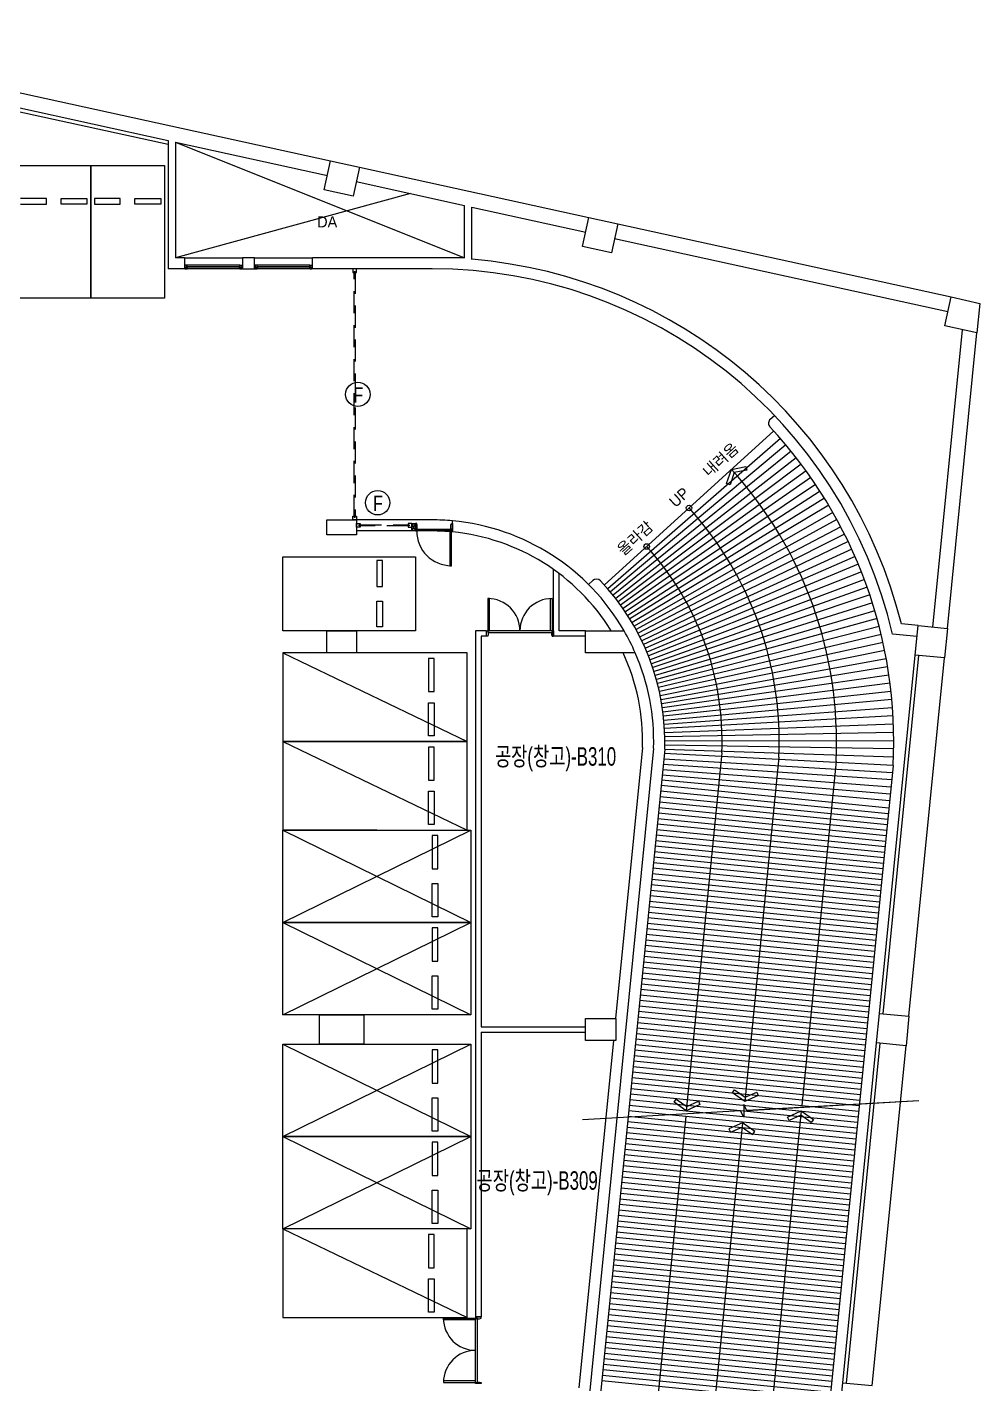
# Model space of a CAD drawing. Header units: millimetres. Extents: x 43806 to 399860, y -65551 to 59129.
# Drawn here: x 99265 to 125069, y -46069 to -9331 of the extents above; entities that cross this region are included whole.
import ezdxf
from ezdxf.enums import TextEntityAlignment as Align

# ---------------------------------------------------------------- set-up
doc = ezdxf.new("R2010")
doc.units = ezdxf.units.MM
doc.header["$LTSCALE"] = 400
doc.header["$MEASUREMENT"] = 0
doc.linetypes.add('광-XR-PLAN$0$HID', pattern=[2.3, 1.5, -0.8])
doc.layers.add('A', color=8, linetype='CONTINUOUS', lineweight=0)
doc.layers.add('만공차등 배관', color=4, linetype='CONTINUOUS')
doc.styles.add('CS', font='', dxfattribs={"height": 300})
doc.styles.add('HY울릉도M', font='')
doc.styles.get('CS').set_extended_font_data('HYwulM')
doc.styles.get('HY울릉도M').set_extended_font_data('HY울릉도M')

msp = doc.modelspace()

# ---------------------------------------------------------------- linework, layer by layer
at = {"layer": 'A', "ltscale": 2}
for p, q in [((90963, -9331), (107481, -12953)), ((98986, -11500), (103086, -12399)), ((98986, -11602), (103086, -12501)), ((103286, -12443), (107396, -13344)), ((103286, -12443), (111111, -15574)), ((108263, -13124), (114481, -14488)), ((108177, -13515), (111111, -14158)), ((109644, -13837), (103286, -15574)), ((111111, -15574), (111111, -14158)), ((111311, -14202), (114396, -14879)), ((111311, -15619), (111311, -14202)), ((115263, -14659), (124288, -16638)), ((115177, -15050), (124202, -17029)), ((103526, -15574), (103286, -15574)), ((103526, -15574), (103526, -15874)), ((103526, -15574), (105096, -15574)), ((105426, -15574), (105096, -15574)), ((105096, -15574), (105096, -15874)), ((105426, -15574), (106996, -15574)), ((105426, -15874), (105426, -15574)), ((111111, -15574), (106996, -15574)), ((106996, -15874), (106996, -15574)), ((103526, -15874), (103086, -15874)), ((105096, -15874), (105426, -15874)), ((110236, -15874), (106996, -15874)), ((123796, -25576), (124597, -17525)), ((124194, -25616), (124990, -17612)), ((119394, -19944), (119503, -19844)), ((114898, -24437), (119486, -20266)), ((119670, -20473), (114991, -24541)), ((119814, -20643), (115064, -24626)), ((119956, -20815), (115135, -24713)), ((120095, -20989), (115205, -24801)), ((120231, -21167), (115273, -24891)), ((120363, -21346), (115340, -24981)), ((120492, -21528), (115405, -25073)), ((120618, -21712), (115469, -25166)), ((120741, -21899), (115531, -25259)), ((120860, -22087), (115591, -25355)), ((120976, -22278), (115649, -25451)), ((107386, -22674), (108186, -22674)), ((107386, -23074), (107386, -22674)), ((110236, -22674), (108186, -22674)), ((108186, -22674), (108186, -23074)), ((110786, -23001), (110786, -22700)), ((121088, -22471), (115706, -25548)), ((121197, -22665), (115761, -25646)), ((108186, -23074), (107386, -23074)), ((110236, -22974), (108186, -22974)), ((121303, -22862), (115814, -25745)), ((121405, -23060), (115865, -25845)), ((121503, -23261), (115915, -25946)), ((121598, -23463), (115963, -26048)), ((121689, -23666), (116009, -26150)), ((121777, -23872), (116053, -26254)), ((113521, -25824), (113521, -24016)), ((113671, -25674), (113671, -24126)), ((121861, -24078), (116095, -26358)), ((114469, -24421), (114584, -24317)), ((121941, -24286), (116135, -26463)), ((122017, -24496), (116174, -26569)), ((122090, -24707), (116211, -26675)), ((122159, -24919), (116245, -26782)), ((122224, -25133), (116278, -26889)), ((122285, -25347), (116309, -26997)), ((107386, -25674), (108186, -25674)), ((107386, -26274), (107386, -25674)), ((108186, -25674), (108186, -26274)), ((111411, -25674), (111411, -44254)), ((111701, -25674), (111411, -25674)), ((111701, -25674), (111701, -25824)), ((113521, -25674), (113521, -25824)), ((114386, -25674), (113671, -25674)), ((114386, -25674), (115433, -25674)), ((114386, -26274), (114386, -25674)), ((122343, -25563), (116338, -27106)), ((123398, -25537), (122944, -25492)), ((111561, -25824), (111561, -36399)), ((111701, -25824), (111561, -25824)), ((114386, -25824), (113521, -25824)), ((122397, -25779), (116365, -27215)), ((122446, -25997), (116390, -27325)), ((123368, -25835), (122702, -25769)), ((106186, -26274), (111186, -28674)), ((108186, -26274), (107386, -26274)), ((115735, -26274), (114386, -26274)), ((122492, -26215), (116413, -27435)), ((122534, -26434), (116434, -27545)), ((122353, -36037), (123318, -26333)), ((122453, -36047), (123418, -26343)), ((123149, -36116), (124114, -26412)), ((123318, -26333), (123313, -26332)), ((122572, -26654), (116454, -27656)), ((122606, -26875), (116471, -27767)), ((122636, -27096), (116486, -27879)), ((122662, -27317), (116499, -27990)), ((122685, -27539), (116510, -28102)), ((122703, -27762), (116520, -28214)), ((122717, -27984), (116527, -28327)), ((122728, -28207), (116532, -28439)), ((122734, -28430), (116535, -28551)), ((122736, -28653), (116536, -28664)), ((106186, -28674), (111186, -31074)), ((116234, -28860), (113979, -51523)), ((116533, -28879), (114278, -51553)), ((115934, -28840), (115204, -36174)), ((122720, -29323), (116521, -29001)), ((122729, -29100), (116532, -28889)), ((122735, -28877), (116536, -28776)), ((116492, -29288), (122681, -29707)), ((116507, -29145), (122700, -29515)), ((122720, -29323), (120404, -52604)), ((122624, -30283), (116450, -29718)), ((116464, -29575), (122643, -30091)), ((116478, -29431), (122662, -29899)), ((116421, -30011), (122590, -30624)), ((116435, -29861), (122605, -30475)), ((116376, -30458), (122546, -31072)), ((116391, -30309), (122560, -30923)), ((116406, -30160), (122575, -30774)), ((116346, -30757), (122516, -31371)), ((116361, -30608), (122531, -31221)), ((116302, -31205), (122471, -31818)), ((116317, -31055), (122486, -31669)), ((116331, -30906), (122501, -31520)), ((116272, -31503), (122442, -32117)), ((116287, -31354), (122456, -31968)), ((116228, -31951), (122397, -32565)), ((116242, -31802), (122412, -32415)), ((116257, -31652), (122427, -32266)), ((116198, -32249), (122367, -32863)), ((116213, -32100), (122382, -32714)), ((116153, -32697), (122323, -33311)), ((116168, -32548), (122338, -33162)), ((116183, -32399), (122353, -33012)), ((116124, -32996), (122293, -33610)), ((116138, -32847), (122308, -33460)), ((116094, -33294), (122263, -33908)), ((116109, -33145), (122278, -33759)), ((116049, -33742), (122219, -34356)), ((116064, -33593), (122234, -34207)), ((116079, -33444), (122249, -34057)), ((116020, -34041), (122189, -34654)), ((116034, -33891), (122204, -34505)), ((115975, -34488), (122145, -35102)), ((115990, -34339), (122160, -34953)), ((116005, -34190), (122174, -34804)), ((115945, -34787), (122115, -35401)), ((115960, -34638), (122130, -35251)), ((115901, -35235), (122070, -35848)), ((115916, -35086), (122085, -35699)), ((115931, -34936), (122100, -35550)), ((115871, -35533), (122041, -36147)), ((115886, -35384), (122056, -35998)), ((115827, -35981), (121996, -36595)), ((115841, -35832), (122011, -36446)), ((115856, -35683), (122026, -36296)), ((107186, -36074), (108386, -36074)), ((107186, -36874), (107186, -36074)), ((108386, -36074), (108386, -36874)), ((114386, -36174), (115206, -36174)), ((114386, -36774), (114386, -36174)), ((115206, -36174), (115206, -36774)), ((115797, -36280), (121966, -36893)), ((115812, -36130), (121981, -36744)), ((111561, -36399), (114386, -36399)), ((111561, -36549), (111561, -44254)), ((111561, -36549), (114386, -36549)), ((115752, -36727), (121922, -37341)), ((115767, -36578), (121937, -37192)), ((115782, -36429), (121952, -37043)), ((108386, -36874), (107186, -36874)), ((115145, -36774), (114210, -46174)), ((115206, -36774), (114386, -36774)), ((115723, -37026), (121892, -37640)), ((115738, -36877), (121907, -37490)), ((121358, -46037), (122274, -36833)), ((121458, -46047), (122373, -36843)), ((122155, -46116), (123070, -36912)), ((115693, -37324), (121863, -37938)), ((115708, -37175), (121877, -37789)), ((115648, -37772), (121818, -38386)), ((115663, -37623), (121833, -38237)), ((115678, -37474), (121848, -38087)), ((115619, -38071), (121788, -38684)), ((115634, -37922), (121803, -38535)), ((115574, -38519), (121744, -39132)), ((115589, -38369), (121759, -38983)), ((115604, -38220), (121773, -38834)), ((115545, -38817), (121714, -39431)), ((115559, -38668), (121729, -39282)), ((115500, -39265), (121670, -39879)), ((115515, -39116), (121684, -39729)), ((115530, -38966), (121699, -39580)), ((115470, -39563), (121640, -40177)), ((115485, -39414), (121655, -40028)), ((115426, -40011), (121595, -40625)), ((115441, -39862), (121610, -40476)), ((115455, -39713), (121625, -40326)), ((115396, -40310), (121566, -40923)), ((115411, -40160), (121580, -40774)), ((115352, -40758), (121521, -41371)), ((115366, -40608), (121536, -41222)), ((115381, -40459), (121551, -41073)), ((115322, -41056), (121491, -41670)), ((115337, -40907), (121506, -41520)), ((115277, -41504), (121447, -42118)), ((115292, -41355), (121462, -41968)), ((115307, -41205), (121477, -41819)), ((106186, -41874), (111186, -44274)), ((115248, -41802), (121417, -42416)), ((115262, -41653), (121432, -42267)), ((115218, -42101), (121387, -42715)), ((115233, -41952), (121402, -42565)), ((115173, -42549), (121343, -43162)), ((115188, -42399), (121358, -43013)), ((115203, -42250), (121373, -42864)), ((115144, -42847), (121313, -43461)), ((115158, -42698), (121328, -43312)), ((115099, -43295), (121269, -43909)), ((115114, -43146), (121284, -43759)), ((115129, -42996), (121298, -43610)), ((115069, -43594), (121239, -44207)), ((115084, -43444), (121254, -44058)), ((115025, -44041), (121194, -44655)), ((115040, -43892), (121209, -44506)), ((115055, -43743), (121224, -44356)), ((111561, -44254), (111411, -44254)), ((114995, -44340), (121165, -44954)), ((115010, -44191), (121180, -44804)), ((114951, -44788), (121120, -45401)), ((114965, -44638), (121135, -45252)), ((114980, -44489), (121150, -45103)), ((114921, -45086), (121090, -45700)), ((114936, -44937), (121105, -45551)), ((114876, -45534), (121046, -46148)), ((114891, -45385), (121061, -45998)), ((114906, -45235), (121076, -45849)), ((114847, -45832), (121016, -46446)), ((114862, -45683), (121031, -46297)), ((114832, -45982), (121001, -46595))]:
    msp.add_line(p, q, dxfattribs=at)
at = {"layer": 'A'}
for p, q in [((103086, -12399), (103086, -15874)), ((103286, -12443), (103286, -15574)), ((98986, -13074), (100986, -13074)), ((100986, -13074), (100986, -16674)), ((100986, -13074), (102986, -13074)), ((100986, -16674), (100986, -13074)), ((102986, -13074), (102986, -16674)), ((99786, -13974), (99086, -13974)), ((99086, -14124), (99786, -14124)), ((99786, -14124), (99786, -13974)), ((100186, -14124), (100186, -13974)), ((100186, -13974), (100886, -13974)), ((100886, -14124), (100186, -14124)), ((100886, -13974), (100886, -14124)), ((101786, -13974), (101086, -13974)), ((101086, -13974), (101086, -14124)), ((101086, -14124), (101786, -14124)), ((101786, -14124), (101786, -13974)), ((102186, -14124), (102186, -13974)), ((102186, -13974), (102886, -13974)), ((102886, -14124), (102186, -14124)), ((102886, -13974), (102886, -14124)), ((103596, -15774), (103536, -15774)), ((103536, -15774), (103536, -15836)), ((103538, -15777), (103538, -15833)), ((103593, -15776), (103539, -15776)), ((103594, -15833), (103594, -15777)), ((105026, -15774), (103596, -15774)), ((103596, -15836), (103596, -15774)), ((105026, -15836), (105026, -15774)), ((105026, -15774), (105086, -15774)), ((105028, -15833), (105028, -15777)), ((105029, -15776), (105083, -15776)), ((105084, -15777), (105084, -15833)), ((105086, -15774), (105086, -15836)), ((105496, -15774), (105436, -15774)), ((105436, -15774), (105436, -15836)), ((105438, -15777), (105438, -15833)), ((105493, -15776), (105439, -15776)), ((105494, -15833), (105494, -15777)), ((106926, -15774), (105496, -15774)), ((105496, -15836), (105496, -15774)), ((106926, -15836), (106926, -15774)), ((106926, -15774), (106986, -15774)), ((106928, -15833), (106928, -15777)), ((106929, -15776), (106983, -15776)), ((106984, -15777), (106984, -15833)), ((106986, -15774), (106986, -15836)), ((103535, -15862), (103534, -15862)), ((103534, -15862), (103534, -15862)), ((103534, -15862), (103534, -15863)), ((103534, -15863), (103534, -15863)), ((103534, -15863), (103535, -15863)), ((103537, -15863), (103535, -15862)), ((103535, -15863), (103536, -15864)), ((103556, -15836), (103536, -15836)), ((103536, -15836), (103536, -15862)), ((103536, -15836), (103564, -15836)), ((103536, -15862), (103556, -15862)), ((103536, -15866), (103536, -15864)), ((103536, -15864), (103536, -15864)), ((103539, -15866), (103536, -15866)), ((103538, -15867), (103536, -15867)), ((103536, -15867), (103536, -15874)), ((103536, -15874), (103596, -15874)), ((103538, -15864), (103537, -15863)), ((103555, -15838), (103538, -15838)), ((103538, -15838), (103538, -15861)), ((103538, -15861), (103555, -15861)), ((103539, -15864), (103538, -15864)), ((103538, -15864), (103538, -15864)), ((103538, -15869), (103538, -15867)), ((103538, -15870), (103538, -15869)), ((103538, -15869), (103538, -15869)), ((103539, -15834), (103593, -15834)), ((103540, -15862), (103539, -15862)), ((103539, -15862), (103539, -15864)), ((103539, -15864), (103539, -15864)), ((103539, -15870), (103539, -15866)), ((103540, -15863), (103540, -15862)), ((103540, -15862), (103540, -15862)), ((103541, -15863), (103540, -15863)), ((103542, -15862), (103541, -15863)), ((103541, -15863), (103541, -15863)), ((103543, -15863), (103542, -15862)), ((103542, -15862), (103542, -15862)), ((103542, -15862), (103542, -15862)), ((103544, -15869), (103542, -15869)), ((103542, -15869), (103542, -15870)), ((103545, -15863), (103543, -15863)), ((103543, -15863), (103543, -15863)), ((103543, -15863), (103543, -15863)), ((103544, -15870), (103543, -15870)), ((103543, -15870), (103543, -15870)), ((103544, -15864), (103545, -15864)), ((103544, -15864), (103544, -15869)), ((103544, -15872), (103544, -15870)), ((103564, -15872), (103544, -15872)), ((103545, -15864), (103545, -15863)), ((103555, -15861), (103555, -15838)), ((103556, -15862), (103556, -15836)), ((103576, -15855), (103559, -15855)), ((103561, -15854), (103561, -15854)), ((103561, -15855), (103561, -15855)), ((103561, -15855), (103561, -15855)), ((103561, -15855), (103561, -15855)), ((103561, -15856), (103561, -15856)), ((103565, -15849), (103563, -15849)), ((103563, -15849), (103563, -15860)), ((103563, -15857), (103563, -15853)), ((103563, -15853), (103573, -15853)), ((103563, -15856), (103573, -15856)), ((103565, -15856), (103564, -15853)), ((103564, -15856), (103564, -15854)), ((103565, -15837), (103565, -15858)), ((103565, -15859), (103565, -15849)), ((103568, -15859), (103565, -15859)), ((103565, -15862), (103565, -15871)), ((103566, -15856), (103566, -15854)), ((103567, -15856), (103567, -15853)), ((103568, -15858), (103568, -15837)), ((103570, -15849), (103568, -15849)), ((103568, -15849), (103568, -15859)), ((103568, -15856), (103568, -15854)), ((103568, -15871), (103568, -15862)), ((103569, -15836), (103596, -15836)), ((103569, -15856), (103569, -15853)), ((103569, -15861), (103569, -15861)), ((103589, -15872), (103569, -15872)), ((103570, -15860), (103570, -15849)), ((103570, -15856), (103570, -15854)), ((103571, -15856), (103571, -15853)), ((103573, -15856), (103572, -15854)), ((103575, -15855), (103573, -15853)), ((103573, -15856), (103575, -15855)), ((103594, -15866), (103589, -15866)), ((103589, -15866), (103589, -15867)), ((103589, -15867), (103596, -15867)), ((103590, -15870), (103589, -15870)), ((103589, -15870), (103589, -15872)), ((103590, -15870), (103590, -15870)), ((103591, -15857), (103608, -15857)), ((103592, -15857), (103594, -15856)), ((103594, -15859), (103592, -15857)), ((103604, -15856), (103594, -15856)), ((103594, -15859), (103595, -15856)), ((103604, -15859), (103594, -15859)), ((103595, -15867), (103594, -15869)), ((103594, -15869), (103595, -15869)), ((103595, -15860), (103595, -15865)), ((103596, -15860), (103595, -15860)), ((103596, -15867), (103595, -15867)), ((103595, -15869), (103595, -15870)), ((105011, -15819), (103596, -15819)), ((103596, -15819), (103596, -15833)), ((103612, -15819), (103596, -15819)), ((103596, -15833), (103598, -15833)), ((103598, -15850), (103596, -15850)), ((103596, -15850), (103596, -15864)), ((103596, -15858), (103596, -15856)), ((103596, -15867), (103596, -15860)), ((103596, -15864), (103612, -15864)), ((103596, -15874), (103596, -15867)), ((105026, -15874), (103596, -15874)), ((103597, -15859), (103597, -15856)), ((103598, -15833), (103598, -15820)), ((103598, -15820), (103603, -15820)), ((103598, -15863), (103598, -15850)), ((103598, -15858), (103598, -15856)), ((103603, -15863), (103598, -15863)), ((103599, -15859), (103599, -15856)), ((103600, -15858), (103601, -15856)), ((103601, -15859), (103602, -15856)), ((103602, -15858), (103603, -15856)), ((103603, -15820), (103603, -15863)), ((103603, -15859), (103604, -15856)), ((103604, -15863), (103604, -15820)), ((103604, -15820), (103610, -15820)), ((103604, -15859), (103604, -15855)), ((103610, -15863), (103604, -15863)), ((103606, -15856), (103606, -15856)), ((103606, -15858), (103606, -15857)), ((103606, -15857), (103606, -15857)), ((103606, -15858), (103606, -15858)), ((103606, -15858), (103606, -15859)), ((103610, -15820), (103610, -15823)), ((103610, -15823), (103612, -15823)), ((103612, -15860), (103610, -15860)), ((103610, -15860), (103610, -15863)), ((103612, -15823), (103612, -15819)), ((103612, -15864), (103612, -15860)), ((105011, -15864), (103612, -15864)), ((105011, -15823), (105011, -15819)), ((105011, -15819), (105026, -15819)), ((105013, -15823), (105011, -15823)), ((105011, -15864), (105011, -15860)), ((105011, -15860), (105013, -15860)), ((105026, -15864), (105011, -15864)), ((105018, -15820), (105013, -15820)), ((105013, -15820), (105013, -15823)), ((105013, -15860), (105013, -15863)), ((105013, -15863), (105018, -15863)), ((105032, -15857), (105015, -15857)), ((105017, -15856), (105017, -15856)), ((105017, -15858), (105017, -15857)), ((105017, -15857), (105017, -15857)), ((105017, -15858), (105017, -15858)), ((105017, -15858), (105017, -15859)), ((105018, -15863), (105018, -15820)), ((105018, -15859), (105018, -15855)), ((105018, -15856), (105028, -15856)), ((105018, -15859), (105028, -15859)), ((105020, -15859), (105019, -15856)), ((105025, -15820), (105020, -15820)), ((105020, -15820), (105020, -15863)), ((105021, -15858), (105020, -15856)), ((105020, -15863), (105025, -15863)), ((105022, -15859), (105021, -15856)), ((105023, -15858), (105022, -15856)), ((105024, -15859), (105023, -15856)), ((105025, -15858), (105024, -15856)), ((105025, -15833), (105025, -15820)), ((105026, -15833), (105025, -15833)), ((105025, -15863), (105025, -15850)), ((105025, -15850), (105026, -15850)), ((105026, -15819), (105026, -15833)), ((105054, -15836), (105026, -15836)), ((105026, -15850), (105026, -15864)), ((105027, -15858), (105026, -15856)), ((105026, -15859), (105026, -15856)), ((105026, -15867), (105026, -15860)), ((105026, -15860), (105027, -15860)), ((105034, -15867), (105026, -15867)), ((105026, -15874), (105026, -15867)), ((105026, -15867), (105028, -15867)), ((105086, -15874), (105026, -15874)), ((105027, -15860), (105027, -15865)), ((105030, -15857), (105028, -15856)), ((105028, -15859), (105028, -15856)), ((105028, -15859), (105030, -15857)), ((105028, -15866), (105034, -15866)), ((105028, -15867), (105028, -15869)), ((105028, -15869), (105028, -15869)), ((105028, -15869), (105028, -15870)), ((105083, -15834), (105029, -15834)), ((105033, -15870), (105033, -15870)), ((105033, -15870), (105034, -15870)), ((105034, -15866), (105034, -15867)), ((105034, -15870), (105034, -15872)), ((105034, -15872), (105054, -15872)), ((105047, -15855), (105064, -15855)), ((105048, -15855), (105050, -15853)), ((105050, -15856), (105048, -15855)), ((105060, -15853), (105050, -15853)), ((105050, -15856), (105051, -15854)), ((105060, -15856), (105050, -15856)), ((105051, -15856), (105052, -15853)), ((105052, -15856), (105053, -15854)), ((105053, -15860), (105053, -15849)), ((105053, -15849), (105055, -15849)), ((105053, -15856), (105054, -15853)), ((105054, -15856), (105055, -15854)), ((105054, -15861), (105054, -15861)), ((105055, -15858), (105055, -15837)), ((105055, -15849), (105055, -15859)), ((105055, -15859), (105058, -15859)), ((105055, -15871), (105055, -15862)), ((105056, -15856), (105056, -15853)), ((105056, -15856), (105057, -15854)), ((105058, -15837), (105058, -15858)), ((105058, -15859), (105058, -15849)), ((105058, -15849), (105060, -15849)), ((105058, -15856), (105058, -15853)), ((105058, -15862), (105058, -15871)), ((105086, -15836), (105059, -15836)), ((105059, -15856), (105059, -15854)), ((105059, -15872), (105079, -15872)), ((105060, -15849), (105060, -15860)), ((105060, -15857), (105060, -15853)), ((105061, -15854), (105061, -15854)), ((105061, -15855), (105061, -15855)), ((105061, -15855), (105062, -15855)), ((105061, -15855), (105062, -15855)), ((105061, -15856), (105061, -15856)), ((105066, -15862), (105066, -15836)), ((105066, -15836), (105086, -15836)), ((105086, -15862), (105066, -15862)), ((105068, -15838), (105085, -15838)), ((105068, -15861), (105068, -15838)), ((105085, -15861), (105068, -15861)), ((105078, -15864), (105078, -15863)), ((105078, -15863), (105079, -15863)), ((105079, -15864), (105078, -15864)), ((105079, -15863), (105080, -15863)), ((105079, -15864), (105079, -15869)), ((105079, -15869), (105081, -15869)), ((105079, -15872), (105079, -15870)), ((105079, -15870), (105080, -15870)), ((105080, -15863), (105081, -15862)), ((105080, -15863), (105080, -15863)), ((105080, -15870), (105080, -15870)), ((105081, -15862), (105081, -15862)), ((105081, -15862), (105081, -15862)), ((105081, -15862), (105082, -15863)), ((105081, -15869), (105081, -15870)), ((105082, -15863), (105083, -15862)), ((105082, -15863), (105082, -15863)), ((105082, -15863), (105082, -15863)), ((105083, -15862), (105083, -15862)), ((105083, -15862), (105083, -15862)), ((105083, -15862), (105084, -15864)), ((105084, -15864), (105084, -15864)), ((105084, -15864), (105085, -15864)), ((105084, -15870), (105084, -15866)), ((105084, -15866), (105086, -15866)), ((105084, -15869), (105085, -15867)), ((105085, -15869), (105084, -15869)), ((105085, -15838), (105085, -15861)), ((105085, -15864), (105086, -15863)), ((105085, -15864), (105085, -15864)), ((105085, -15867), (105086, -15867)), ((105085, -15870), (105085, -15869)), ((105086, -15836), (105086, -15862)), ((105086, -15863), (105088, -15862)), ((105086, -15866), (105086, -15864)), ((105086, -15864), (105087, -15864)), ((105086, -15867), (105086, -15874)), ((105088, -15863), (105087, -15864)), ((105088, -15862), (105089, -15862)), ((105089, -15863), (105088, -15863)), ((105089, -15862), (105089, -15862)), ((105089, -15862), (105089, -15863)), ((105089, -15863), (105089, -15863)), ((105435, -15862), (105434, -15862)), ((105434, -15862), (105434, -15862)), ((105434, -15862), (105434, -15863)), ((105434, -15863), (105434, -15863)), ((105434, -15863), (105435, -15863)), ((105437, -15863), (105435, -15862)), ((105435, -15863), (105436, -15864)), ((105456, -15836), (105436, -15836)), ((105436, -15836), (105436, -15862)), ((105436, -15836), (105464, -15836)), ((105436, -15862), (105456, -15862)), ((105436, -15866), (105436, -15864)), ((105436, -15864), (105436, -15864)), ((105439, -15866), (105436, -15866)), ((105438, -15867), (105436, -15867)), ((105436, -15867), (105436, -15874)), ((105436, -15874), (105496, -15874)), ((105438, -15864), (105437, -15863)), ((105455, -15838), (105438, -15838)), ((105438, -15838), (105438, -15861)), ((105438, -15861), (105455, -15861)), ((105439, -15864), (105438, -15864)), ((105438, -15864), (105438, -15864)), ((105438, -15869), (105438, -15867)), ((105438, -15870), (105438, -15869)), ((105438, -15869), (105438, -15869)), ((105439, -15834), (105493, -15834)), ((105440, -15862), (105439, -15862)), ((105439, -15862), (105439, -15864)), ((105439, -15864), (105439, -15864)), ((105439, -15870), (105439, -15866)), ((105440, -15863), (105440, -15862)), ((105440, -15862), (105440, -15862)), ((105441, -15863), (105440, -15863)), ((105442, -15862), (105441, -15863)), ((105441, -15863), (105441, -15863)), ((105443, -15863), (105442, -15862)), ((105442, -15862), (105442, -15862)), ((105442, -15862), (105442, -15862)), ((105444, -15869), (105442, -15869)), ((105442, -15869), (105442, -15870)), ((105445, -15863), (105443, -15863)), ((105443, -15863), (105443, -15863)), ((105443, -15863), (105443, -15863)), ((105444, -15870), (105443, -15870)), ((105443, -15870), (105443, -15870)), ((105444, -15864), (105445, -15864)), ((105444, -15864), (105444, -15869)), ((105444, -15872), (105444, -15870)), ((105464, -15872), (105444, -15872)), ((105445, -15864), (105445, -15863)), ((105455, -15861), (105455, -15838)), ((105456, -15862), (105456, -15836)), ((105476, -15855), (105459, -15855)), ((105461, -15854), (105461, -15854)), ((105461, -15855), (105461, -15855)), ((105461, -15855), (105461, -15855)), ((105461, -15855), (105461, -15855)), ((105461, -15856), (105461, -15856)), ((105465, -15849), (105463, -15849)), ((105463, -15849), (105463, -15860)), ((105463, -15857), (105463, -15853)), ((105463, -15853), (105473, -15853)), ((105463, -15856), (105473, -15856)), ((105465, -15856), (105464, -15853)), ((105464, -15856), (105464, -15854)), ((105465, -15837), (105465, -15858)), ((105465, -15859), (105465, -15849)), ((105468, -15859), (105465, -15859)), ((105465, -15862), (105465, -15871)), ((105466, -15856), (105466, -15854)), ((105467, -15856), (105467, -15853)), ((105468, -15858), (105468, -15837)), ((105470, -15849), (105468, -15849)), ((105468, -15849), (105468, -15859)), ((105468, -15856), (105468, -15854)), ((105468, -15871), (105468, -15862)), ((105469, -15836), (105496, -15836)), ((105469, -15856), (105469, -15853)), ((105469, -15861), (105469, -15861)), ((105489, -15872), (105469, -15872)), ((105470, -15860), (105470, -15849)), ((105470, -15856), (105470, -15854)), ((105471, -15856), (105471, -15853)), ((105473, -15856), (105472, -15854)), ((105475, -15855), (105473, -15853)), ((105473, -15856), (105475, -15855)), ((105494, -15866), (105489, -15866)), ((105489, -15866), (105489, -15867)), ((105489, -15867), (105496, -15867)), ((105490, -15870), (105489, -15870)), ((105489, -15870), (105489, -15872)), ((105490, -15870), (105490, -15870)), ((105491, -15857), (105508, -15857)), ((105492, -15857), (105494, -15856)), ((105494, -15859), (105492, -15857)), ((105504, -15856), (105494, -15856)), ((105494, -15859), (105495, -15856)), ((105504, -15859), (105494, -15859)), ((105495, -15867), (105494, -15869)), ((105494, -15869), (105495, -15869)), ((105495, -15860), (105495, -15865)), ((105496, -15860), (105495, -15860)), ((105496, -15867), (105495, -15867)), ((105495, -15869), (105495, -15870)), ((106911, -15819), (105496, -15819)), ((105496, -15819), (105496, -15833)), ((105512, -15819), (105496, -15819)), ((105496, -15833), (105498, -15833)), ((105498, -15850), (105496, -15850)), ((105496, -15850), (105496, -15864)), ((105496, -15858), (105496, -15856)), ((105496, -15867), (105496, -15860)), ((105496, -15864), (105512, -15864)), ((105496, -15874), (105496, -15867)), ((106926, -15874), (105496, -15874)), ((105497, -15859), (105497, -15856)), ((105498, -15833), (105498, -15820)), ((105498, -15820), (105503, -15820)), ((105498, -15863), (105498, -15850)), ((105498, -15858), (105498, -15856)), ((105503, -15863), (105498, -15863)), ((105499, -15859), (105499, -15856)), ((105500, -15858), (105501, -15856)), ((105501, -15859), (105502, -15856)), ((105502, -15858), (105503, -15856)), ((105503, -15820), (105503, -15863)), ((105503, -15859), (105504, -15856)), ((105504, -15863), (105504, -15820)), ((105504, -15820), (105510, -15820)), ((105504, -15859), (105504, -15855)), ((105510, -15863), (105504, -15863)), ((105506, -15856), (105506, -15856)), ((105506, -15858), (105506, -15857)), ((105506, -15857), (105506, -15857)), ((105506, -15858), (105506, -15858)), ((105506, -15858), (105506, -15859)), ((105510, -15820), (105510, -15823)), ((105510, -15823), (105512, -15823)), ((105512, -15860), (105510, -15860)), ((105510, -15860), (105510, -15863)), ((105512, -15823), (105512, -15819)), ((105512, -15864), (105512, -15860)), ((106911, -15864), (105512, -15864)), ((106911, -15823), (106911, -15819)), ((106911, -15819), (106926, -15819)), ((106913, -15823), (106911, -15823)), ((106911, -15864), (106911, -15860)), ((106911, -15860), (106913, -15860)), ((106926, -15864), (106911, -15864)), ((106918, -15820), (106913, -15820)), ((106913, -15820), (106913, -15823)), ((106913, -15860), (106913, -15863)), ((106913, -15863), (106918, -15863)), ((106932, -15857), (106915, -15857)), ((106917, -15856), (106917, -15856)), ((106917, -15858), (106917, -15857)), ((106917, -15857), (106917, -15857)), ((106917, -15858), (106917, -15858)), ((106917, -15858), (106917, -15859)), ((106918, -15863), (106918, -15820)), ((106918, -15859), (106918, -15855)), ((106918, -15856), (106928, -15856)), ((106918, -15859), (106928, -15859)), ((106920, -15859), (106919, -15856)), ((106925, -15820), (106920, -15820)), ((106920, -15820), (106920, -15863)), ((106921, -15858), (106920, -15856)), ((106920, -15863), (106925, -15863)), ((106922, -15859), (106921, -15856)), ((106923, -15858), (106922, -15856)), ((106924, -15859), (106923, -15856)), ((106925, -15858), (106924, -15856)), ((106925, -15833), (106925, -15820)), ((106926, -15833), (106925, -15833)), ((106925, -15863), (106925, -15850)), ((106925, -15850), (106926, -15850)), ((106926, -15819), (106926, -15833)), ((106954, -15836), (106926, -15836)), ((106926, -15850), (106926, -15864)), ((106927, -15858), (106926, -15856)), ((106926, -15859), (106926, -15856)), ((106926, -15867), (106926, -15860)), ((106926, -15860), (106927, -15860)), ((106934, -15867), (106926, -15867)), ((106926, -15874), (106926, -15867)), ((106926, -15867), (106928, -15867)), ((106986, -15874), (106926, -15874)), ((106927, -15860), (106927, -15865)), ((106930, -15857), (106928, -15856)), ((106928, -15859), (106928, -15856)), ((106928, -15859), (106930, -15857)), ((106928, -15866), (106934, -15866)), ((106928, -15867), (106928, -15869)), ((106928, -15869), (106928, -15869)), ((106928, -15869), (106928, -15870)), ((106983, -15834), (106929, -15834)), ((106933, -15870), (106933, -15870)), ((106933, -15870), (106934, -15870)), ((106934, -15866), (106934, -15867)), ((106934, -15870), (106934, -15872)), ((106934, -15872), (106954, -15872)), ((106947, -15855), (106964, -15855)), ((106948, -15855), (106950, -15853)), ((106950, -15856), (106948, -15855)), ((106960, -15853), (106950, -15853)), ((106950, -15856), (106951, -15854)), ((106960, -15856), (106950, -15856)), ((106951, -15856), (106952, -15853)), ((106952, -15856), (106953, -15854)), ((106953, -15860), (106953, -15849)), ((106953, -15849), (106955, -15849)), ((106953, -15856), (106954, -15853)), ((106954, -15856), (106955, -15854)), ((106954, -15861), (106954, -15861)), ((106955, -15858), (106955, -15837)), ((106955, -15849), (106955, -15859)), ((106955, -15859), (106958, -15859)), ((106955, -15871), (106955, -15862)), ((106956, -15856), (106956, -15853)), ((106956, -15856), (106957, -15854)), ((106958, -15837), (106958, -15858)), ((106958, -15859), (106958, -15849)), ((106958, -15849), (106960, -15849)), ((106958, -15856), (106958, -15853)), ((106958, -15862), (106958, -15871)), ((106986, -15836), (106959, -15836)), ((106959, -15856), (106959, -15854)), ((106959, -15872), (106979, -15872)), ((106960, -15849), (106960, -15860)), ((106960, -15857), (106960, -15853)), ((106961, -15854), (106961, -15854)), ((106961, -15855), (106961, -15855)), ((106961, -15855), (106962, -15855)), ((106961, -15855), (106962, -15855)), ((106961, -15856), (106961, -15856)), ((106966, -15862), (106966, -15836)), ((106966, -15836), (106986, -15836)), ((106986, -15862), (106966, -15862)), ((106968, -15838), (106985, -15838)), ((106968, -15861), (106968, -15838)), ((106985, -15861), (106968, -15861)), ((106978, -15864), (106978, -15863)), ((106978, -15863), (106979, -15863)), ((106979, -15864), (106978, -15864)), ((106979, -15863), (106980, -15863)), ((106979, -15864), (106979, -15869)), ((106979, -15869), (106981, -15869)), ((106979, -15872), (106979, -15870)), ((106979, -15870), (106980, -15870)), ((106980, -15863), (106981, -15862)), ((106980, -15863), (106980, -15863)), ((106980, -15870), (106980, -15870)), ((106981, -15862), (106981, -15862)), ((106981, -15862), (106981, -15862)), ((106981, -15862), (106982, -15863)), ((106981, -15869), (106981, -15870)), ((106982, -15863), (106983, -15862)), ((106982, -15863), (106982, -15863)), ((106982, -15863), (106982, -15863)), ((106983, -15862), (106983, -15862)), ((106983, -15862), (106983, -15862)), ((106983, -15862), (106984, -15864)), ((106984, -15864), (106984, -15864)), ((106984, -15864), (106985, -15864)), ((106984, -15870), (106984, -15866)), ((106984, -15866), (106986, -15866)), ((106984, -15869), (106985, -15867)), ((106985, -15869), (106984, -15869)), ((106985, -15838), (106985, -15861)), ((106985, -15864), (106986, -15863)), ((106985, -15864), (106985, -15864)), ((106985, -15867), (106986, -15867)), ((106985, -15870), (106985, -15869)), ((106986, -15836), (106986, -15862)), ((106986, -15863), (106988, -15862)), ((106986, -15866), (106986, -15864)), ((106986, -15864), (106987, -15864)), ((106986, -15867), (106986, -15874)), ((106988, -15863), (106987, -15864)), ((106988, -15862), (106989, -15862)), ((106989, -15863), (106988, -15863)), ((106989, -15862), (106989, -15862)), ((106989, -15862), (106989, -15863)), ((106989, -15863), (106989, -15863)), ((108086, -15874), (108086, -15974)), ((108186, -15874), (108086, -15874)), ((108086, -15874), (108086, -15874)), ((108086, -15974), (108124, -15974)), ((108088, -15876), (108088, -15972)), ((108184, -15876), (108088, -15876)), ((108088, -15972), (108122, -15972)), ((108122, -15972), (108122, -15947)), ((108122, -15947), (108151, -15947)), ((108124, -15974), (108124, -15949)), ((108124, -15949), (108149, -15949)), ((108149, -15949), (108149, -15974)), ((108149, -15974), (108186, -15974)), ((108151, -15947), (108151, -15972)), ((108151, -15972), (108184, -15972)), ((108184, -15972), (108184, -15876)), ((108186, -15974), (108186, -15874)), ((100986, -16674), (98986, -16674)), ((102986, -16674), (100986, -16674)), ((118339, -21309), (118734, -21225)), ((118734, -21225), (118755, -21323)), ((118210, -21691), (118339, -21309)), ((118415, -21395), (118304, -21723)), ((118755, -21323), (118415, -21395)), ((118304, -21723), (118210, -21691)), ((108086, -22674), (108086, -22574)), ((108086, -22574), (108124, -22574)), ((108186, -22674), (108086, -22674)), ((108086, -22674), (108086, -22674)), ((108088, -22672), (108088, -22576)), ((108088, -22576), (108122, -22576)), ((108184, -22672), (108088, -22672)), ((108122, -22576), (108122, -22601)), ((108122, -22601), (108151, -22601)), ((108124, -22574), (108124, -22599)), ((108124, -22599), (108149, -22599)), ((108149, -22599), (108149, -22574)), ((108149, -22574), (108186, -22574)), ((108151, -22601), (108151, -22576)), ((108151, -22576), (108184, -22576)), ((108184, -22576), (108184, -22672)), ((108186, -22574), (108186, -22674)), ((108186, -22774), (108286, -22774)), ((108186, -22874), (108186, -22774)), ((108186, -22774), (108186, -22774)), ((108188, -22776), (108284, -22776)), ((108188, -22872), (108188, -22776)), ((108284, -22776), (108284, -22810)), ((108286, -22774), (108286, -22812)), ((109686, -22774), (109586, -22774)), ((109586, -22774), (109586, -22812)), ((109684, -22776), (109588, -22776)), ((109588, -22776), (109588, -22810)), ((109684, -22872), (109684, -22776)), ((109686, -22874), (109686, -22774)), ((109686, -22774), (109686, -22774)), ((109686, -22974), (109686, -22774)), ((109686, -22774), (109786, -22774)), ((109786, -22774), (109786, -22974)), ((109816, -22774), (109786, -22774)), ((109786, -22774), (109786, -22974)), ((109831, -22819), (109816, -22774)), ((109816, -22774), (109816, -22774)), ((110741, -22819), (110756, -22774)), ((110756, -22774), (110756, -22774)), ((110756, -22774), (110786, -22774)), ((110786, -22774), (110786, -22974)), ((108286, -22874), (108186, -22874)), ((108284, -22872), (108188, -22872)), ((108284, -22810), (108259, -22810)), ((108259, -22810), (108259, -22839)), ((108259, -22839), (108284, -22839)), ((108286, -22812), (108261, -22812)), ((108261, -22812), (108261, -22837)), ((108261, -22837), (108286, -22837)), ((108284, -22839), (108284, -22872)), ((108286, -22837), (108286, -22874)), ((109586, -22812), (109611, -22812)), ((109611, -22837), (109586, -22837)), ((109586, -22837), (109586, -22874)), ((109586, -22874), (109686, -22874)), ((109588, -22810), (109613, -22810)), ((109613, -22839), (109588, -22839)), ((109588, -22839), (109588, -22872)), ((109588, -22872), (109684, -22872)), ((109611, -22812), (109611, -22837)), ((109613, -22810), (109613, -22839)), ((109786, -22974), (109686, -22974)), ((109782, -22970), (109690, -22778)), ((109690, -22970), (109782, -22778)), ((109690, -22970), (109690, -22778)), ((109690, -22778), (109782, -22778)), ((109782, -22970), (109690, -22970)), ((109782, -22778), (109782, -22970)), ((109786, -22974), (109786, -22974)), ((109786, -22974), (109816, -22974)), ((109816, -22974), (109816, -22929)), ((109816, -22929), (109831, -22929)), ((110756, -22974), (109816, -22974)), ((109831, -22929), (109831, -22819)), ((109831, -22929), (110741, -22929)), ((110711, -22974), (110711, -23914)), ((110756, -22974), (110711, -22974)), ((110741, -22929), (110741, -22819)), ((110756, -22929), (110741, -22929)), ((110756, -22974), (110756, -22929)), ((110756, -23914), (110756, -22974)), ((110786, -22974), (110756, -22974)), ((110786, -22974), (110786, -22974)), ((106186, -25674), (106186, -23674)), ((106186, -23674), (109786, -23674)), ((108736, -23774), (108736, -24474)), ((108886, -23774), (108736, -23774)), ((108886, -24474), (108886, -23774)), ((109786, -23674), (109786, -25674)), ((110711, -23914), (110756, -23914)), ((108736, -24474), (108886, -24474)), ((108736, -25574), (108736, -24874)), ((108736, -24874), (108886, -24874)), ((108886, -24874), (108886, -25574)), ((111786, -24804), (111741, -24804)), ((111741, -24804), (111741, -25674)), ((111786, -25674), (111786, -24804)), ((113436, -25674), (113436, -24804)), ((113436, -24804), (113481, -24804)), ((113481, -24804), (113481, -25674)), ((109786, -25674), (106186, -25674)), ((108886, -25574), (108736, -25574)), ((111711, -25674), (111711, -25674)), ((111711, -25674), (111741, -25674)), ((111711, -25824), (111711, -25674)), ((113481, -25674), (111741, -25674)), ((111741, -25674), (111786, -25674)), ((111741, -25674), (111741, -25719)), ((113481, -25674), (113436, -25674)), ((113511, -25674), (113481, -25674)), ((113481, -25674), (113481, -25719)), ((113511, -25674), (113511, -25674)), ((113511, -25824), (113511, -25674)), ((111741, -25824), (111711, -25824)), ((111741, -25719), (111756, -25719)), ((111756, -25779), (111741, -25824)), ((111741, -25824), (111741, -25824)), ((111756, -25719), (113466, -25719)), ((111756, -25719), (111756, -25779)), ((113481, -25719), (113466, -25719)), ((113466, -25719), (113466, -25779)), ((113466, -25779), (113481, -25824)), ((113481, -25824), (113481, -25824)), ((113481, -25824), (113511, -25824)), ((111186, -26274), (106186, -26274)), ((106186, -26274), (106186, -28674)), ((110136, -26424), (110136, -27324)), ((110286, -26424), (110136, -26424)), ((110286, -27324), (110286, -26424)), ((111186, -28674), (111186, -26274)), ((110136, -27324), (110286, -27324)), ((110136, -28524), (110136, -27624)), ((110136, -27624), (110286, -27624)), ((110286, -27624), (110286, -28524)), ((110286, -28524), (110136, -28524)), ((106186, -28674), (111186, -28674)), ((111186, -28674), (106186, -28674)), ((106186, -28674), (106186, -31074)), ((110136, -28824), (110136, -29724)), ((110286, -28824), (110136, -28824)), ((110286, -29724), (110286, -28824)), ((111186, -31074), (111186, -28674)), ((118080, -28984), (117117, -38672)), ((121173, -29207), (120246, -38531)), ((110136, -29724), (110286, -29724)), ((110136, -30924), (110136, -30024)), ((110136, -30024), (110286, -30024)), ((110286, -30024), (110286, -30924)), ((106186, -33574), (111286, -31074)), ((106186, -31074), (111286, -33574)), ((106186, -33574), (106186, -31074)), ((106186, -31074), (111286, -31074)), ((106186, -31074), (111186, -31074)), ((110286, -30924), (110136, -30924)), ((110236, -31224), (110236, -32124)), ((110386, -31224), (110236, -31224)), ((110386, -32124), (110386, -31224)), ((111286, -31074), (111286, -33574)), ((110236, -32124), (110386, -32124)), ((110236, -33424), (110236, -32524)), ((110236, -32524), (110386, -32524)), ((110386, -32524), (110386, -33424)), ((110386, -33424), (110236, -33424)), ((106186, -36074), (111286, -33574)), ((106186, -33574), (111286, -36074)), ((106186, -36074), (106186, -33574)), ((106186, -33574), (111286, -33574)), ((111286, -33574), (106186, -33574)), ((110236, -33724), (110236, -34624)), ((110386, -33724), (110236, -33724)), ((110386, -34624), (110386, -33724)), ((111286, -33574), (111286, -36074)), ((110236, -34624), (110386, -34624)), ((110236, -35924), (110236, -35024)), ((110236, -35024), (110386, -35024)), ((110386, -35024), (110386, -35924)), ((110386, -35924), (110236, -35924)), ((111286, -36074), (106186, -36074)), ((106186, -39374), (111286, -36874)), ((106186, -36874), (111286, -39374)), ((106186, -39374), (106186, -36874)), ((106186, -36874), (111286, -36874)), ((110236, -37024), (110236, -37924)), ((110386, -37024), (110236, -37024)), ((110386, -37924), (110386, -37024)), ((111286, -36874), (111286, -39374)), ((110236, -37924), (110386, -37924)), ((110236, -39224), (110236, -38324)), ((110236, -38324), (110386, -38324)), ((110386, -38324), (110386, -39224)), ((116787, -38438), (116845, -38356)), ((117117, -38672), (116787, -38438)), ((116845, -38356), (117128, -38557)), ((117486, -38507), (117117, -38672)), ((117128, -38557), (117445, -38416)), ((117445, -38416), (117486, -38507)), ((118758, -38676), (118673, -38508)), ((118673, -38508), (118675, -38844)), ((118754, -38667), (118673, -38508)), ((118673, -38508), (118675, -38844)), ((123414, -38404), (118754, -38667)), ((123414, -38404), (118758, -38676)), ((118590, -38677), (114306, -38918)), ((118590, -38677), (114306, -38918)), ((117102, -38821), (115836, -51547)), ((118675, -38844), (118590, -38677)), ((118675, -38844), (118590, -38677)), ((120231, -38680), (118921, -51854)), ((119862, -38845), (120231, -38680)), ((119903, -38936), (119862, -38845)), ((120220, -38795), (119903, -38936)), ((120502, -38996), (120220, -38795)), ((120231, -38680), (120560, -38914)), ((120560, -38914), (120502, -38996)), ((110386, -39224), (110236, -39224)), ((111286, -39374), (106186, -39374)), ((106186, -41874), (111286, -39374)), ((106186, -39374), (111286, -41874)), ((106186, -41874), (106186, -39374)), ((106186, -39374), (111286, -39374)), ((110236, -39524), (110236, -40424)), ((110386, -39524), (110236, -39524)), ((110386, -40424), (110386, -39524)), ((111286, -39374), (111286, -41874)), ((110236, -40424), (110386, -40424)), ((110236, -41724), (110236, -40824)), ((110236, -40824), (110386, -40824)), ((110386, -40824), (110386, -41724)), ((111286, -41874), (106186, -41874)), ((111186, -41874), (106186, -41874)), ((106186, -41874), (106186, -44274)), ((110386, -41724), (110236, -41724)), ((111186, -44274), (111186, -41874)), ((110136, -42024), (110136, -42924)), ((110286, -42024), (110136, -42024)), ((110286, -42924), (110286, -42024)), ((110136, -42924), (110286, -42924)), ((110136, -44124), (110136, -43224)), ((110136, -43224), (110286, -43224)), ((110286, -43224), (110286, -44124)), ((106186, -44274), (111186, -44274)), ((110286, -44124), (110136, -44124)), ((110541, -44339), (110541, -44294)), ((110541, -44294), (111411, -44294)), ((111411, -44339), (110541, -44339)), ((111411, -44264), (111411, -44264)), ((111411, -44264), (111411, -44294)), ((111561, -44264), (111411, -44264)), ((111411, -46034), (111411, -44294)), ((111411, -44294), (111411, -44339)), ((111411, -44294), (111456, -44294)), ((111456, -44294), (111456, -44309)), ((111456, -44309), (111456, -46019)), ((111456, -44309), (111516, -44309)), ((111516, -44309), (111561, -44294)), ((111561, -44294), (111561, -44264)), ((111561, -44294), (111561, -44294)), ((111411, -45989), (110541, -45989)), ((110541, -45989), (110541, -46034)), ((110541, -46034), (111411, -46034)), ((111411, -46034), (111411, -45989)), ((111411, -46064), (111411, -46034)), ((111411, -46034), (111456, -46034)), ((111411, -46064), (111411, -46064)), ((111561, -46064), (111411, -46064)), ((111456, -46034), (111456, -46019)), ((111456, -46019), (111516, -46019)), ((111516, -46019), (111561, -46034)), ((111561, -46034), (111561, -46034)), ((111561, -46034), (111561, -46064))]:
    msp.add_line(p, q, dxfattribs=at)
at = {"layer": 'A', "ltscale": 4}
for p, q in [((107310, -13734), (107481, -12953)), ((107481, -12953), (108263, -13124)), ((108263, -13124), (108091, -13906)), ((108091, -13906), (107310, -13734)), ((114310, -15269), (114481, -14488)), ((114481, -14488), (115263, -14659)), ((115263, -14659), (115091, -15441)), ((115091, -15441), (114310, -15269)), ((124116, -17420), (124288, -16638)), ((124288, -16638), (125069, -16810)), ((125069, -16810), (124990, -17612)), ((124990, -17612), (124116, -17420)), ((123318, -26333), (123398, -25537)), ((123398, -25537), (124194, -25616)), ((124194, -25616), (124114, -26412)), ((124114, -26412), (123318, -26333)), ((122274, -36833), (122353, -36037)), ((122353, -36037), (123149, -36116)), ((123149, -36116), (123070, -36912)), ((123070, -36912), (122274, -36833)), ((121279, -46833), (121358, -46037)), ((121358, -46037), (122155, -46116))]:
    msp.add_line(p, q, dxfattribs=at)
at = {"layer": 'A', "linetype": '광-XR-PLAN$0$HID'}
for p, q in [((108124, -22599), (108124, -15949)), ((108124, -15949), (108149, -15949)), ((108149, -15949), (108149, -22599)), ((108149, -22599), (108124, -22599)), ((108261, -22837), (108261, -22812)), ((108261, -22812), (109611, -22812)), ((109611, -22837), (108261, -22837)), ((109611, -22812), (109611, -22837))]:
    msp.add_line(p, q, dxfattribs=at)
at = {"layer": 'A', "ltscale": 30}
for p, q in [((119626, -29101), (118699, -38423)), ((118370, -38188), (118428, -38107)), ((118699, -38423), (118370, -38188)), ((118428, -38107), (118710, -38308)), ((118710, -38308), (119027, -38166)), ((119027, -38166), (119068, -38258)), ((119068, -38258), (118699, -38423)), ((118642, -39000), (117378, -51700)), ((118642, -39000), (118273, -39165)), ((118273, -39165), (118314, -39256)), ((118314, -39256), (118630, -39114)), ((118630, -39114), (118913, -39316)), ((118971, -39234), (118642, -39000)), ((118913, -39316), (118971, -39234))]:
    msp.add_line(p, q, dxfattribs=at)
at = {"layer": 'A'}
for centre, radius in [((108222, -19274), 330), ((108758, -22210), 330), ((116045, -23394), 75)]:
    msp.add_circle(centre, radius, dxfattribs=at)
at = {"layer": 'A', "ltscale": 30}
msp.add_circle((117192, -22351), 75, dxfattribs=at)
at = {"layer": 'A'}
for centre, radius, start, end in [((103539, -15777), 1, 90, 180), ((103593, -15777), 1, 0, 90), ((105029, -15777), 1, 90, 180), ((105083, -15777), 1, 0, 90), ((105439, -15777), 1, 90, 180), ((105493, -15777), 1, 0, 90), ((106929, -15777), 1, 90, 180), ((106983, -15777), 1, 0, 90), ((103539, -15833), 1, 180, 270), ((103540, -15870), 2.4, 180, 0), ((103540, -15870), 1.4, 180, 0), ((103564, -15860), 1, 180, 270), ((103564, -15837), 1, 0, 90), ((103564, -15862), 1, 0, 90), ((103564, -15871), 1, 270, 0), ((103566, -15858), 1.5, 180, 0), ((103569, -15837), 1, 90, 180), ((103569, -15862), 1, 90, 180), ((103569, -15871), 1, 180, 270), ((103569, -15860), 1, 270, 0), ((103592, -15870), 2.4, 180, 0), ((103593, -15833), 1, 270, 0), ((103594, -15865), 1, 270, 0), ((103610, -15878), 13.8, 103.4137, 166.5863), ((105013, -15878), 13.8, 13.4137, 76.5863), ((105028, -15865), 1, 180, 270), ((105029, -15833), 1, 180, 270), ((105030, -15870), 2.4, 180, 0), ((105054, -15860), 1, 180, 270), ((105054, -15837), 1, 0, 90), ((105054, -15862), 1, 0, 90), ((105054, -15871), 1, 270, 0), ((105056, -15858), 1.5, 180, 0), ((105059, -15837), 1, 90, 180), ((105059, -15862), 1, 90, 180), ((105059, -15871), 1, 180, 270), ((105059, -15860), 1, 270, 0), ((105082, -15870), 2.4, 180, 0), ((105082, -15870), 1.4, 180, 0), ((105083, -15833), 1, 270, 0), ((105439, -15833), 1, 180, 270), ((105440, -15870), 2.4, 180, 0), ((105440, -15870), 1.4, 180, 0), ((105464, -15860), 1, 180, 270), ((105464, -15837), 1, 0, 90), ((105464, -15862), 1, 0, 90), ((105464, -15871), 1, 270, 0), ((105466, -15858), 1.5, 180, 0), ((105469, -15837), 1, 90, 180), ((105469, -15862), 1, 90, 180), ((105469, -15871), 1, 180, 270), ((105469, -15860), 1, 270, 0), ((105492, -15870), 2.4, 180, 0), ((105493, -15833), 1, 270, 0), ((105494, -15865), 1, 270, 0), ((105510, -15878), 13.8, 103.4137, 166.5863), ((106913, -15878), 13.8, 13.4137, 76.5863), ((106928, -15865), 1, 180, 270), ((106929, -15833), 1, 180, 270), ((106930, -15870), 2.4, 180, 0), ((106954, -15860), 1, 180, 270), ((106954, -15837), 1, 0, 90), ((106954, -15862), 1, 0, 90), ((106954, -15871), 1, 270, 0), ((106956, -15858), 1.5, 180, 0), ((106959, -15837), 1, 90, 180), ((106959, -15862), 1, 90, 180), ((106959, -15871), 1, 180, 270), ((106959, -15860), 1, 270, 0), ((106982, -15870), 2.4, 180, 0), ((106982, -15870), 1.4, 180, 0), ((106983, -15833), 1, 270, 0), ((110236, -28674), 10950, 357.2132, 42.2743), ((110756, -22974), 940, 180, 270), ((110236, -28674), 7850, 357.7373, 42.2743), ((111741, -25674), 870, 0, 90), ((113481, -25674), 870, 90, 180), ((111411, -44294), 870, 180, 270), ((111411, -46034), 870, 90, 180)]:
    msp.add_arc(centre, radius, start, end, dxfattribs=at)
at = {"layer": 'A', "ltscale": 2}
for centre, radius, start, end in [((110236, -28674), 13100, 14.0613, 85.293), ((110236, -28674), 12800, 13.1192, 90), ((119495, -20055), 150, 132.2743, 222.9537), ((110236, -28674), 12500, 357.0278, 42.9537), ((110236, -28674), 6000, 84.7405, 90), ((110236, -28674), 6000, 30, 84.7405), ((110236, -28674), 5700, 84.4628, 90), ((110236, -28674), 5700, 31.7569, 84.4628), ((114685, -24428), 150, 43.6719, 132.2743), ((110236, -28674), 6300, 358.1348, 43.6719), ((110236, -28674), 6000, 23.5782, 30), ((110236, -28674), 5700, 358.3306, 24.9011), ((110236, -28674), 6000, 358.229, 23.5782)]:
    msp.add_arc(centre, radius, start, end, dxfattribs=at)
at = {"layer": 'A', "ltscale": 30}
msp.add_arc((110236, -28674), 9400, 357.3987, 42.2743, dxfattribs=at)
at = {"layer": 'A', "extrusion": (0, 0, -1)}
for centre, major_axis, start_param, end_param in [((103563, -15855), (1.73, -1.73), 1.092538, 3.619851), ((103563, -15855), (-1.48, -1.48), 0.952846, 1.372396), ((103563, -15855), (1.48, -1.48), 1.769197, 2.188746), ((103563, -15853), (0.148, -0.148), 3.619851, 5.497787), ((103563, -15857), (0.148, -0.148), 5.497787, 7.375724), ((103605, -15855), (-0.152, -0.152), 0.785398, 2.663335), ((103605, -15859), (-0.152, -0.152), -1.092538, 0.785398), ((103604, -15857), (-1.78, -1.78), 2.663335, 5.190647), ((103604, -15857), (1.52, -1.52), 4.91079, 5.330339), ((103604, -15857), (1.52, -1.52), 5.665235, 6.084785), ((105463, -15855), (1.73, -1.73), 1.092538, 3.619851), ((105463, -15855), (-1.48, -1.48), 0.952846, 1.372396), ((105463, -15855), (1.48, -1.48), 1.769197, 2.188746), ((105463, -15853), (0.148, -0.148), 3.619851, 5.497787), ((105463, -15857), (0.148, -0.148), 5.497787, 7.375724), ((105505, -15855), (-0.152, -0.152), 0.785398, 2.663335), ((105505, -15859), (-0.152, -0.152), -1.092538, 0.785398), ((105504, -15857), (-1.78, -1.78), 2.663335, 5.190647), ((105504, -15857), (1.52, -1.52), 4.91079, 5.330339), ((105504, -15857), (1.52, -1.52), 5.665235, 6.084785)]:
    msp.add_ellipse(centre, major_axis=major_axis, ratio=1, start_param=start_param, end_param=end_param, dxfattribs=at)
at = {"layer": 'A'}
for centre, major_axis, start_param, end_param in [((105019, -15857), (-1.78, 1.78), 5.804927, 8.33224), ((105019, -15857), (-1.52, -1.52), -1.372396, -0.952846), ((105019, -15857), (-1.52, -1.52), -0.61795, -0.198401), ((105018, -15855), (-0.152, 0.152), 3.926991, 5.804927), ((105018, -15859), (-0.152, 0.152), 2.049054, 3.926991), ((105059, -15855), (-1.73, -1.73), 1.092538, 3.619851), ((105060, -15853), (-0.148, -0.148), 3.619851, 5.497787), ((105060, -15857), (-0.148, -0.148), -0.785398, 1.092538), ((105060, -15855), (-1.48, 1.48), 4.094439, 4.513988), ((105060, -15855), (-1.48, 1.48), 3.339993, 3.759543), ((106919, -15857), (-1.78, 1.78), 5.804927, 8.33224), ((106919, -15857), (-1.52, -1.52), -1.372396, -0.952846), ((106919, -15857), (-1.52, -1.52), -0.61795, -0.198401), ((106918, -15855), (-0.152, 0.152), 3.926991, 5.804927), ((106918, -15859), (-0.152, 0.152), 2.049054, 3.926991), ((106959, -15855), (-1.73, -1.73), 1.092538, 3.619851), ((106960, -15853), (-0.148, -0.148), 3.619851, 5.497787), ((106960, -15857), (-0.148, -0.148), -0.785398, 1.092538), ((106960, -15855), (-1.48, 1.48), 4.094439, 4.513988), ((106960, -15855), (-1.48, 1.48), 3.339993, 3.759543)]:
    msp.add_ellipse(centre, major_axis=major_axis, ratio=1, start_param=start_param, end_param=end_param, dxfattribs=at)
at = {"layer": '만공차등 배관', "linetype": 'Continuous', "ltscale": 2}
for points in [[(100986, -16674), (100986, -14874)], [(108736, -31074), (106186, -31074)]]:
    msp.add_lwpolyline(points, dxfattribs=at)

# ---------------------------------------------------------------- texts
at = {"layer": 'A', "style": 'CS'}
msp.add_text('DA', height=300, dxfattribs=at).set_placement((107392, -14604), align=Align.MIDDLE)
at = {"layer": 'A'}
for s, height, style, width, p in [('F', 417, 'HY울릉도M', 0.8, (108234, -19497)), ('F', 417, 'HY울릉도M', 0.8, (108769, -22433)), ('공장(창고)-B310', 500, 'CS', 0.7, (113577, -29329)), ('공장(창고)-B309', 500, 'CS', 0.7, (113079, -40813))]:
    msp.add_text(s, height=height, dxfattribs=dict(at, style=style, width=width)).set_placement(p, align=Align.CENTER)
at = {"layer": 'A', "style": 'CS'}
for s, p in [('내려옴', (117729, -21537)), ('UP', (116825, -22356)), ('올라감', (115412, -23659))]:
    msp.add_text(s, height=300, rotation=42.2743, dxfattribs=at).set_placement(p)

doc.saveas('drawing.dxf')
